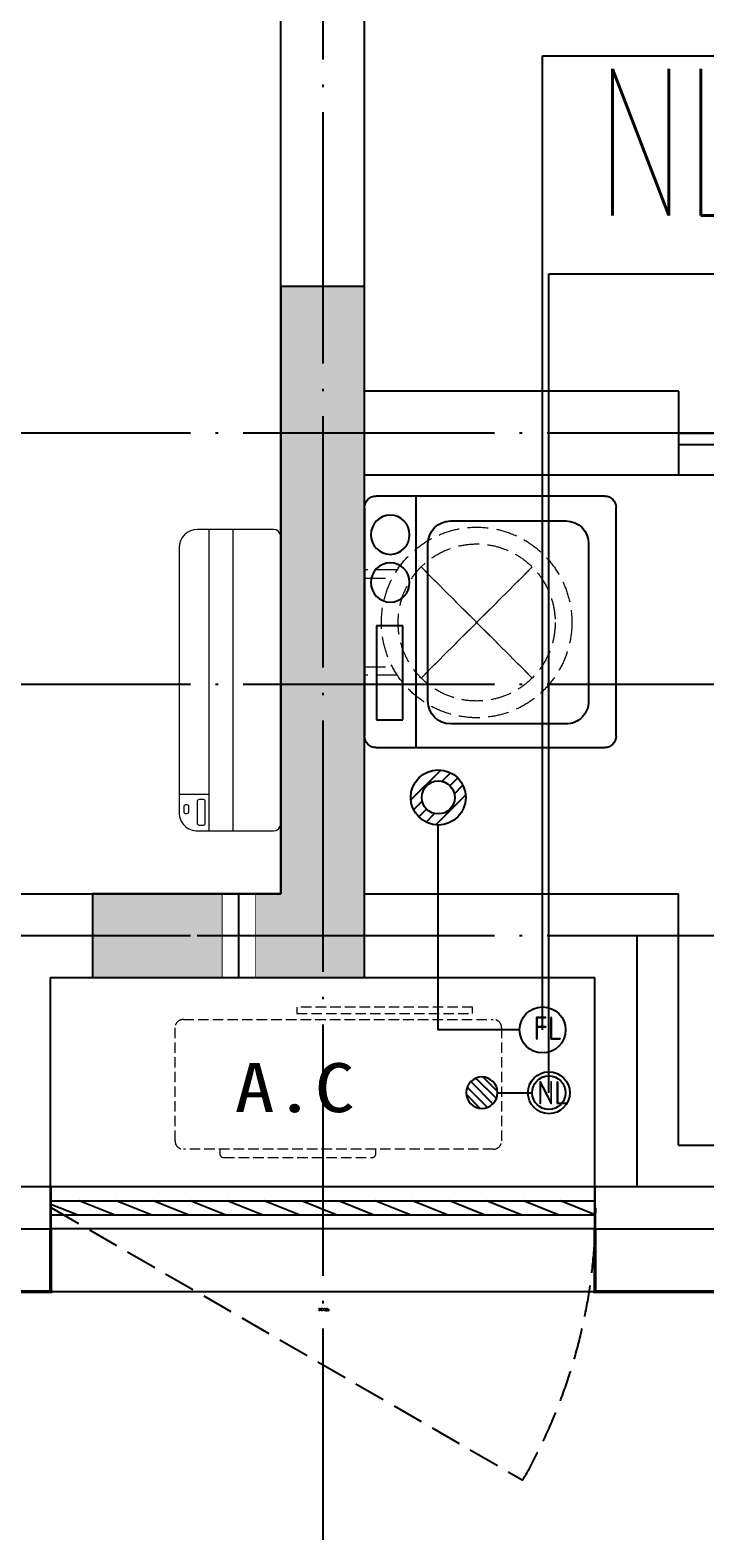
# Model space of a CAD drawing. Extents: x 27938 to 1507990, y 110129 to 923079.
# Drawn here: x 867918 to 869529, y 440211 to 443794 of the extents above; entities that cross this region are included whole.
import ezdxf

# ---------------------------------------------------------------- set-up
doc = ezdxf.new("R2010")
doc.units = 0
doc.header["$LTSCALE"] = 1000
doc.header["$MEASUREMENT"] = 0
for name, pattern in [('$1$DASH', [0.35, 0.25, -0.1]), ('DASH', [0.35, 0.25, -0.1]), ('DOTE', [2.42, 2, -0.2, 0.02, -0.2])]:
    doc.linetypes.add(name, pattern=pattern)
for name, color, linetype in [('COLUMN', 9, 'Continuous'), ('DIM_凝结', 150, 'Continuous'), ('DIM_废水', 31, 'Continuous'), ('DOTE', 1, 'Continuous'), ('EQUIP_地漏', 7, 'Continuous'), ('LVTRY', 6, 'Continuous'), ('PUB_HATCH', 8, 'Continuous'), ('PUB_TEXT', 4, 'Continuous'), ('VPIPE-凝结', 150, 'N'), ('VPIPE-废水', 31, 'Continuous'), ('WALL', 9, 'Continuous'), ('WINDOW', 4, 'Continuous'), ('WINDOW_TEXT', 7, 'Continuous'), ('机电标识类', 1, 'Continuous'), ('看线', 251, 'Continuous')]:
    doc.layers.add(name, color=color, linetype=linetype)
for name, color, linetype, lineweight in [('平面-空调室内机', 176, 'Continuous', 9), ('平面-空调预留孔', 173, 'Continuous', 15), ('空调', 76, 'Continuous', 13), ('粉刷', 251, 'Continuous', 9)]:
    doc.layers.add(name, color=color, linetype=linetype, lineweight=lineweight)
doc.styles.add('_TCH_WINDOW', font='SIMPLEX.shx', dxfattribs={"width": 0.7, "height": 3.5, "bigfont": 'GBCBIG.shx'})
doc.styles.add('_TWT_SERIAL', font='SIMPLEX', dxfattribs={"width": 0.8, "height": 3.5, "bigfont": 'HZTXT'})
doc.styles.get("Standard").update_dxf_attribs({"font": 'gbenor.shx', "bigfont": 'gbcbig.shx'})
doc.styles.add('黑体', font='simhei.ttf')
doc.linetypes.add('N', pattern='A,3,-0.2,["N",Standard,S=0.25,R=0,X=-0.1,Y=-0.115],-0.2', length=3.4)

# ---------------------------------------------------------------- blocks, each defined once
blk = doc.blocks.new('GDGDGDSDA')
at = {"layer": 'DOTE', "color": 0, "linetype": 'DOTE', "ltscale": 0.3}
for p, q in [((460034.6, 370658.3), (460034.8, 359558.3)), ((471334.8, 363358.3), (417334.8, 363358.3)), ((471334.8, 362758.3), (417334.8, 362758.3)), ((471334.8, 362158.3), (417334.8, 362158.3)), ((460784.8, 362158.3), (460784.8, 361558.3)), ((471334.8, 361558.3), (417334.8, 361558.3))]:
    blk.add_line(p, q, dxfattribs=at)
blk = doc.blocks.new('GFDGFSDFGD')
at = {"layer": 'PUB_HATCH'}
blk.add_hatch(color=256, dxfattribs=at).paths.add_polyline_path([(460766.6, 364323.7), (461416.6, 364323.7), (461416.6, 365973.7), (461216.6, 365973.7), (461216.6, 364523.7), (460766.6, 364523.7)])
at = {"layer": 'COLUMN', "color": 6}
for p, q in [((461416.6, 365973.7), (461216.6, 365973.7)), ((461216.6, 365973.7), (461216.6, 364523.7)), ((461416.6, 364323.7), (461416.6, 365973.7)), ((461216.6, 364523.7), (460766.6, 364523.7)), ((460766.6, 364523.7), (460766.6, 364323.7)), ((460766.6, 364323.7), (461416.6, 364323.7))]:
    blk.add_line(p, q, dxfattribs=at)
blk = doc.blocks.new('dongkong')
blk.add_wipeout([(-603756, 210771), (-603756, 210570.8), (-603836, 210570.8), (-603836, 210771)])
at = {"layer": '机电标识类', "color": 250, "linetype": 'DASH', "ltscale": 400}
for p, q in [((-603796, 210771), (-603796, 210570.8)), ((-603896, 210670.7), (-603696, 210670.7))]:
    blk.add_line(p, q, dxfattribs=at)
at = {"layer": '空调', "color": 6, "linetype": 'DASH', "const_width": 2}
blk.add_lwpolyline([(-603756, 210771), (-603756, 210570.8), (-603836, 210570.8), (-603836, 210771)], close=True, dxfattribs=at)
blk = doc.blocks.new('A$C001338C2')
for p, q in [((845, 303.6), (55, 303.6)), ((109.1, 214.8), (109.1, 303.6)), ((0, 248.6), (0, 22)), ((900, 22), (900, 248.6)), ((22, 0), (878, 0))]:
    blk.add_line(p, q)
at = {"lineweight": 5}
for p, q in [((900, 214.8), (0, 214.8)), ((900, 143.2), (0, 143.2))]:
    blk.add_line(p, q, dxfattribs=at)
for points in [[(73.1, 275), (56.8, 275, -0.414214), (51.3, 280.5), (51.3, 283.4, -0.414214), (56.8, 288.9), (73.1, 288.9, -0.414214), (78.6, 283.4), (78.6, 280.5, -0.414214)], [(89.2, 226.4), (22.2, 226.4, -0.414214), (16.7, 231.9), (16.7, 243.1, -0.414214), (22.2, 248.6), (89.2, 248.6, -0.414214), (94.7, 243.1), (94.7, 231.9, -0.414214)]]:
    blk.add_lwpolyline(points, format="xyb", close=True)
for centre, radius, start, end in [((55, 248.6), 55, 90, 180), ((845, 248.6), 55, 360, 90), ((22, 22), 22, 180, 270), ((878, 22), 22, 270, 360)]:
    blk.add_arc(centre, radius, start, end)
blk = doc.blocks.new('$TwtSys$00000141')
at = {"color": 1}
for p, q in [((-47.1, 3.8), (-5, 45.9)), ((-47.1, 3.8), (-5, 45.9)), ((-43.6, -17.5), (17.5, 43.6)), ((-43.6, -17.5), (17.5, 43.6)), ((-33.2, -33.2), (33.2, 33.2)), ((-33.2, -33.2), (33.2, 33.2)), ((-16.2, -43.5), (43.8, 16.4)), ((-16.2, -43.5), (43.8, 16.4)), ((5.7, -46.1), (46.1, -5.7)), ((5.7, -46.1), (46.1, -5.7))]:
    blk.add_line(p, q, dxfattribs=at)
blk.add_circle((0, 0), 47, dxfattribs=at)
blk.add_circle((0, 0), 47, dxfattribs=at)
blk = doc.blocks.new('RECTANG')
for p, q in [((1, 1), (0, 1)), ((0, 1), (0, 0)), ((1, 0), (1, 1)), ((0, 0), (1, 0))]:
    blk.add_line(p, q)
blk = doc.blocks.new('洗衣机')
at = {"layer": 'LVTRY'}
for p, q in [((3791567.4, 243472.1), (3791021, 243472.1)), ((3791116.5, 243472.1), (3791116.5, 242871.5)), ((3790993.7, 243444.5), (3790993.7, 242899.1)), ((3791199, 243412.7), (3791474.9, 243412.7)), ((3791594.6, 242899.1), (3791594.6, 243444.5)), ((3791145.1, 242982.5), (3791145.1, 243358)), ((3791528.8, 243358), (3791528.8, 242982.5)), ((3791474.9, 242927.8), (3791199, 242927.8)), ((3791021, 242871.5), (3791567.4, 242871.5))]:
    blk.add_line(p, q, dxfattribs=at)
at = {"layer": 'LVTRY', "extrusion": (0, 0, -1)}
for centre, major_axis, start_param, end_param in [((3791021, 243444.5), (0, 27.6), -1.570796, 0), ((3791567.4, 243444.5), (0, 27.6), 0, 1.570796), ((3791055.1, 243379.8), (0, 46.9), 3.141593, 9.424778), ((3791199, 243358), (0, 54.7), 4.712389, 6.283185), ((3791474.9, 243358), (0, 54.7), 0, 1.570796), ((3791055.1, 243265.7), (0, 46.9), 3.141593, 9.424778), ((3791199, 242982.5), (0, 54.7), 3.141593, 4.712389), ((3791474.9, 242982.5), (0, 54.7), 1.570796, 3.141593), ((3791021, 242899.1), (0, 27.6), 3.141593, 4.712389), ((3791567.4, 242899.1), (0, 27.6), 1.570796, 3.141593)]:
    blk.add_ellipse(centre, major_axis=major_axis, ratio=0.986385, start_param=start_param, end_param=end_param, dxfattribs=at)
at = {"layer": 'LVTRY', "xscale": 63.25620569481588, "yscale": 224.5369532744355, "zscale": 64.12934308941763, "rotation": 180}
blk.add_blockref('RECTANG', (3791085.2, 243162.4), dxfattribs=at)
blk = doc.blocks.new('$TwtSys$00000543')
for p, q in [((-93.6, -8.5), (8.5, 93.6)), ((12.5, 55), (41.7, 84.2)), ((39.9, 39.9), (66.5, 66.5)), ((-8.5, -93.6), (93.6, 8.5)), ((55, 12.5), (84.2, 41.7)), ((-84.2, -41.7), (-55, -12.5)), ((-66.5, -66.5), (-39.9, -39.9)), ((-41.7, -84.2), (-12.5, -55))]:
    blk.add_line(p, q)
for radius in [94, 56.4]:
    blk.add_circle((0, 0), radius)
blk = doc.blocks.new('dnfhfn')
at = {"linetype": '$1$DASH', "ltscale": 0.2}
for p, q in [((101.9, 495, 0), (121.9, 495, 0)), ((101.9, 417.2, 0), (101.9, 495, 0)), ((121.9, 495, 0), (121.9, 429, 0)), ((353.1, 495, 0), (333.1, 495, 0)), ((333.1, 495, 0), (333.1, 429, 0)), ((353.1, 417.2, 0), (353.1, 495, 0))]:
    blk.add_line(p, q, dxfattribs=at)
at = {"linetype": '$1$DASH', "ltscale": 0.2, "elevation": 0}
for points in [[(94.9, 360.1), (94.9, 360.1), (360.1, 94.9), (360.1, 94.9)], [(360.1, 360.1), (94.9, 94.9), (94.9, 94.9), (360.1, 360.1)]]:
    blk.add_lwpolyline(points, close=True, dxfattribs=at)
at = {"linetype": '$1$DASH', "ltscale": 0.2}
for radius in [227.5, 187.5]:
    blk.add_circle((227.5, 227.5, 0), radius, dxfattribs=at)
blk = doc.blocks.new('gsergvr')
at = {"layer": '平面-空调预留孔', "linetype": 'DASH', "ltscale": 0.1}
for p, q in [((34075.4, 17176.2), (34075.4, 17166.2)), ((34448.2, 17166.2), (34448.2, 17176.2)), ((34085.4, 17156.2), (34438.2, 17156.2))]:
    blk.add_line(p, q, dxfattribs=at)
blk.add_lwpolyline([(34679.3, 17515.3), (34259.5, 17515.3), (34259.5, 17500.2), (34679.3, 17500.2)], close=True, dxfattribs=at)
blk.add_lwpolyline([(34728.6, 17176.2), (33988.6, 17176.2, -0.414214), (33968.6, 17196.2), (33968.6, 17466.2, -0.414214), (33988.6, 17486.2), (34728.6, 17486.2, -0.414214), (34748.6, 17466.2), (34748.6, 17196.2, -0.414214)], format="xyb", close=True, dxfattribs=at)
for centre, start, end in [((34085.4, 17166.2), 180, 270), ((34438.2, 17166.2), 270, 0)]:
    blk.add_arc(centre, 10, start, end, dxfattribs=at)
at = {"layer": '平面-空调预留孔', "color": 251, "linetype": 'DASH', "ltscale": 0.1, "true_color": 0x636466, "style": '黑体', "width": 1.2}
blk.add_text('A.C', height=117.05, dxfattribs=at).set_placement((34110.9, 17264.8))
blk = doc.blocks.new('rtyryrtyeeretee')
at = {"layer": '平面-空调预留孔'}
blk.add_blockref('gsergvr', (635673.5, 326705.8), dxfattribs=at)
blk = doc.blocks.new('GDGDRGDGDRGDR')
blk.add_blockref('rtyryrtyeeretee', (-208678.3, 97240.1))
blk = doc.blocks.new('$DorLib2D$00000138')
at = {"color": 0, "linetype": 'Continuous'}
for p, q in [((-0.2875, 0), (-0.2875, 0.1538)), ((-0.2875, 0.1538), (0, 0.1538)), ((0, 0.1538), (0, 0)), ((0.2875, 0.1538), (0, 0.1538)), ((0.2875, 0), (0.2875, 0.1538)), ((-0.5, -0.1399), (-0.5, 0)), ((-0.5, 0), (-0.2188, 0)), ((0, 0), (-0.2875, 0)), ((-0.2188, 0), (-0.2188, -0.1399)), ((0, 0), (0.2875, 0)), ((0.2188, 0), (0.2188, -0.1399)), ((0.5, 0), (0.2188, 0)), ((0.5, 0), (0.5, -0.1946)), ((0.5, -0.1399), (0.5, 0)), ((-0.2188, -0.1399), (-0.5, -0.1399)), ((0.2188, -0.1399), (0.5, -0.1399)), ((-0.1857, -0.186), (-0.037, -0.186)), ((-0.037, -0.186), (-0.1019, -0.2583)), ((-0.1019, -0.2583), (-0.1019, -0.186)), ((0.1857, -0.186), (0.037, -0.186)), ((0.037, -0.186), (0.1019, -0.2583)), ((0.1019, -0.2583), (0.1019, -0.186))]:
    blk.add_line(p, q, dxfattribs=at)
blk = doc.blocks.new('$WINLIB2D$00000039')
at = {"color": 0}
for points in [[(-0.5, 0.5), (-0.5, -0.5)], [(0.5, 0.5), (-0.5, 0.5)], [(0.5, -0.5), (0.5, 0.5)], [(-0.5, 0.1667), (0.5, 0.1667)], [(-0.3839, -0.1667), (-0.448, 0.1667)], [(-0.3159, -0.1667), (-0.38, 0.1667)], [(-0.2479, -0.1667), (-0.312, 0.1667)], [(-0.1799, -0.1667), (-0.244, 0.1667)], [(-0.1119, -0.1667), (-0.176, 0.1667)], [(-0.0439, -0.1667), (-0.108, 0.1667)], [(0.0241, -0.1667), (-0.04, 0.1667)], [(0.0921, -0.1667), (0.028, 0.1667)], [(0.16, -0.1667), (0.0959, 0.1667)], [(0.228, -0.1667), (0.1639, 0.1667)], [(0.296, -0.1667), (0.2319, 0.1667)], [(0.364, -0.1667), (0.2999, 0.1667)], [(0.432, -0.1667), (0.3679, 0.1667)], [(0.5, -0.1667), (0.4359, 0.1667)], [(-0.4519, -0.1667), (-0.5, 0.0836)], [(-0.5, -0.1667), (0.5, -0.1667)], [(0.5, -0.5), (-0.5, -0.5)]]:
    blk.add_lwpolyline(points, dxfattribs=at)

msp = doc.modelspace()

# ---------------------------------------------------------------- linework, layer by layer
at = {"color": 8, "const_width": 8}
for points in [[(867966.6, 440932.1), (867966.6, 440782.1), (867666.6, 440782.1), (867666.6, 440932.1)], [(869566.6, 440932.1), (869566.6, 440782.1), (869266.6, 440782.1), (869266.6, 440932.1)]]:
    msp.add_lwpolyline(points, dxfattribs=at)
at = {"layer": 'DIM_废水'}
msp.add_line((869141.6, 443732.9), (870129.4, 443732.9), dxfattribs=at)
at = {"layer": 'VPIPE-凝结', "color": 8, "ltscale": 0.1}
for points in [[(869086.6, 441407.1), (868892.5, 441407.1), (868892.5, 441896.3)], [(869034.2, 441257.1), (869116.6, 441257.1)]]:
    msp.add_lwpolyline(points, dxfattribs=at)
at = {"layer": 'VPIPE-凝结', "color": 8}
msp.add_circle((869156.6, 441257.1), 40, dxfattribs=at)
at = {"layer": 'VPIPE-废水', "color": 8}
msp.add_circle((869141.6, 441407.1), 55, dxfattribs=at)
at = {"layer": 'WALL', "color": 8}
for p, q in [((869266.6, 440932.1), (869266.6, 441032.1)), ((867666.6, 440932.1), (867966.6, 440932.1)), ((869266.6, 440932.1), (869466.6, 440932.1)), ((869466.6, 440932.1), (869466.6, 440932.1)), ((869466.6, 440932.1), (869566.6, 440932.1))]:
    msp.add_line(p, q, dxfattribs=at)
at = {"layer": 'WINDOW', "color": 8, "linetype": 'DASH', "ltscale": 0.3}
msp.add_lwpolyline([(867968.5, 440982.1), (869094.3, 440332.1, 0.131652), (869268.5, 440982.1)], format="xyb", dxfattribs=at)
at = {"layer": '看线', "color": 8, "ltscale": 0.5}
msp.add_lwpolyline([(869266.6, 440782.1), (867966.6, 440782.1)], dxfattribs=at)

# ---------------------------------------------------------------- block references
at = {"color": 8}
msp.add_blockref('GFDGFSDFGD', (407300, 77208.4), dxfattribs=at)
at = {"layer": 'DOTE', "color": 169}
msp.add_blockref('GDGDGDSDA', (408581.8, 79473.8), dxfattribs=at)
at = {"layer": 'EQUIP_地漏', "color": 8, "xscale": 0.7000000000000001, "yscale": 0.7000000000000001, "zscale": 0.7000000000000001}
msp.add_blockref('$TwtSys$00000543', (868892.5, 441962.1), dxfattribs=at)
at = {"layer": 'EQUIP_地漏', "color": 8, "xscale": 0.8, "yscale": -0.8, "zscale": 0.8, "rotation": 179.999999999993}
msp.add_blockref('$TwtSys$00000141', (868996.6, 441257.1), dxfattribs=at)
at = {"layer": 'WINDOW', "color": 8}
ref = msp.add_blockref('$WINLIB2D$00000039', (868617.5, 440982.1), dxfattribs=dict(at, xscale=1299.999999983003, yscale=100, zscale=1299.999999983003))
ref.add_attrib('A', 'BYC1322a', (868607, 440736.6), dxfattribs={"layer": 'WINDOW_TEXT', "color": 8, "ltscale": 0.5, "height": 5.95, "style": '_TCH_WINDOW', "width": 0.494118})
at = {"layer": '平面-空调预留孔', "color": 8, "xscale": 0.800000000046565, "yscale": 0.800000000046565, "zscale": 0.800000000046565, "rotation": 90.00000023343017}
msp.add_blockref('A$C001338C2', (868516.4, 441882.1), dxfattribs=at)
at = {"layer": '平面-空调预留孔', "color": 8, "rotation": 89.99999999999304}
msp.add_blockref('dnfhfn', (869211.7, 442152.4, 0), dxfattribs=at)
at = {"layer": '粉刷', "color": 8}
msp.add_blockref('洗衣机', (-2922277.2, 199209.7), dxfattribs=at)

# ---------------------------------------------------------------- next in the draw order: block references
at = {"layer": '平面-空调室内机', "color": 8, "ltscale": 0.3, "xscale": -1, "rotation": 180}
msp.add_blockref('dongkong', (1472212.5, 652302.9), dxfattribs=at)

# ---------------------------------------------------------------- next in the draw order: block references
at = {"color": 8}
msp.add_blockref('GDGDRGDGDRGDR', (407300, 0), dxfattribs=at)

# ---------------------------------------------------------------- next in the draw order: linework, layer by layer
at = {"layer": 'DIM_凝结'}
for p, q in [((869156.6, 441257.1), (869156.6, 443212)), ((869156.6, 443212), (870182.7, 443212))]:
    msp.add_line(p, q, dxfattribs=at)
at = {"layer": 'DIM_废水'}
msp.add_line((869141.6, 441407.1), (869141.6, 443732.9), dxfattribs=at)
at = {"layer": 'VPIPE-凝结'}
msp.add_circle((869156.6, 441257.1), 50, dxfattribs=at)
at = {"layer": 'VPIPE-废水'}
msp.add_circle((869141.6, 441407.1), 55, dxfattribs=at)
at = {"layer": 'WALL', "color": 8}
for p, q in [((868716.6, 442932.1), (868716.6, 445932.1)), ((868516.6, 442832.1), (868516.6, 445732.1)), ((869466.7, 442932.1), (868716.6, 442932.1)), ((869466.7, 442732.1), (869466.7, 442932.1)), ((868516.6, 441732.1), (868516.6, 442832.1)), ((868716.6, 442732.1), (869466.7, 442732.1)), ((868716.6, 441732.1), (868716.6, 442732.1)), ((867766.6, 441732.1), (868516.6, 441732.1)), ((868716.6, 441732.1), (869466.6, 441732.1)), ((869466.6, 441132.1), (869466.6, 441732.1)), ((867966.6, 441532.1), (868616.6, 441532.1)), ((867966.6, 440932.1), (867966.6, 441532.1)), ((868616.6, 441532.1), (869266.6, 441532.1)), ((869266.6, 441032.1), (869266.6, 441532.1)), ((869466.6, 441132.1), (869566.6, 441132.1))]:
    msp.add_line(p, q, dxfattribs=at)
at = {"layer": 'WINDOW', "color": 8}
msp.add_line((869466.7, 442732.1), (871066.7, 442732.1), dxfattribs=at)

# ---------------------------------------------------------------- next in the draw order: block references
ref = msp.add_blockref('$DorLib2D$00000138', (870266.7, 442832.1), dxfattribs=dict(at, xscale=1600, yscale=200, zscale=1600, rotation=1.055716874123975e-09))
ref.add_attrib('A', 'TLM1623', (870257.6, 442536.6), dxfattribs={"layer": 'WINDOW_TEXT', "color": 8, "ltscale": 0.5, "height": 5.95, "rotation": 0, "style": '_TCH_WINDOW', "width": 0.494118})

# ---------------------------------------------------------------- next in the draw order: texts
at = {"layer": 'DIM_凝结', "color": 7, "style": '_TWT_SERIAL', "width": 0.64}
msp.add_text('NL-8', height=350, dxfattribs=at).set_placement((869270.1, 443352))
at = {"layer": 'PUB_TEXT', "color": 8}
for s, p in [('FL', (869120.3, 441383.2)), ('NL', (869128.6, 441229.1))]:
    msp.add_text(s, height=56, dxfattribs=at).set_placement(p)

doc.saveas('drawing.dxf')
